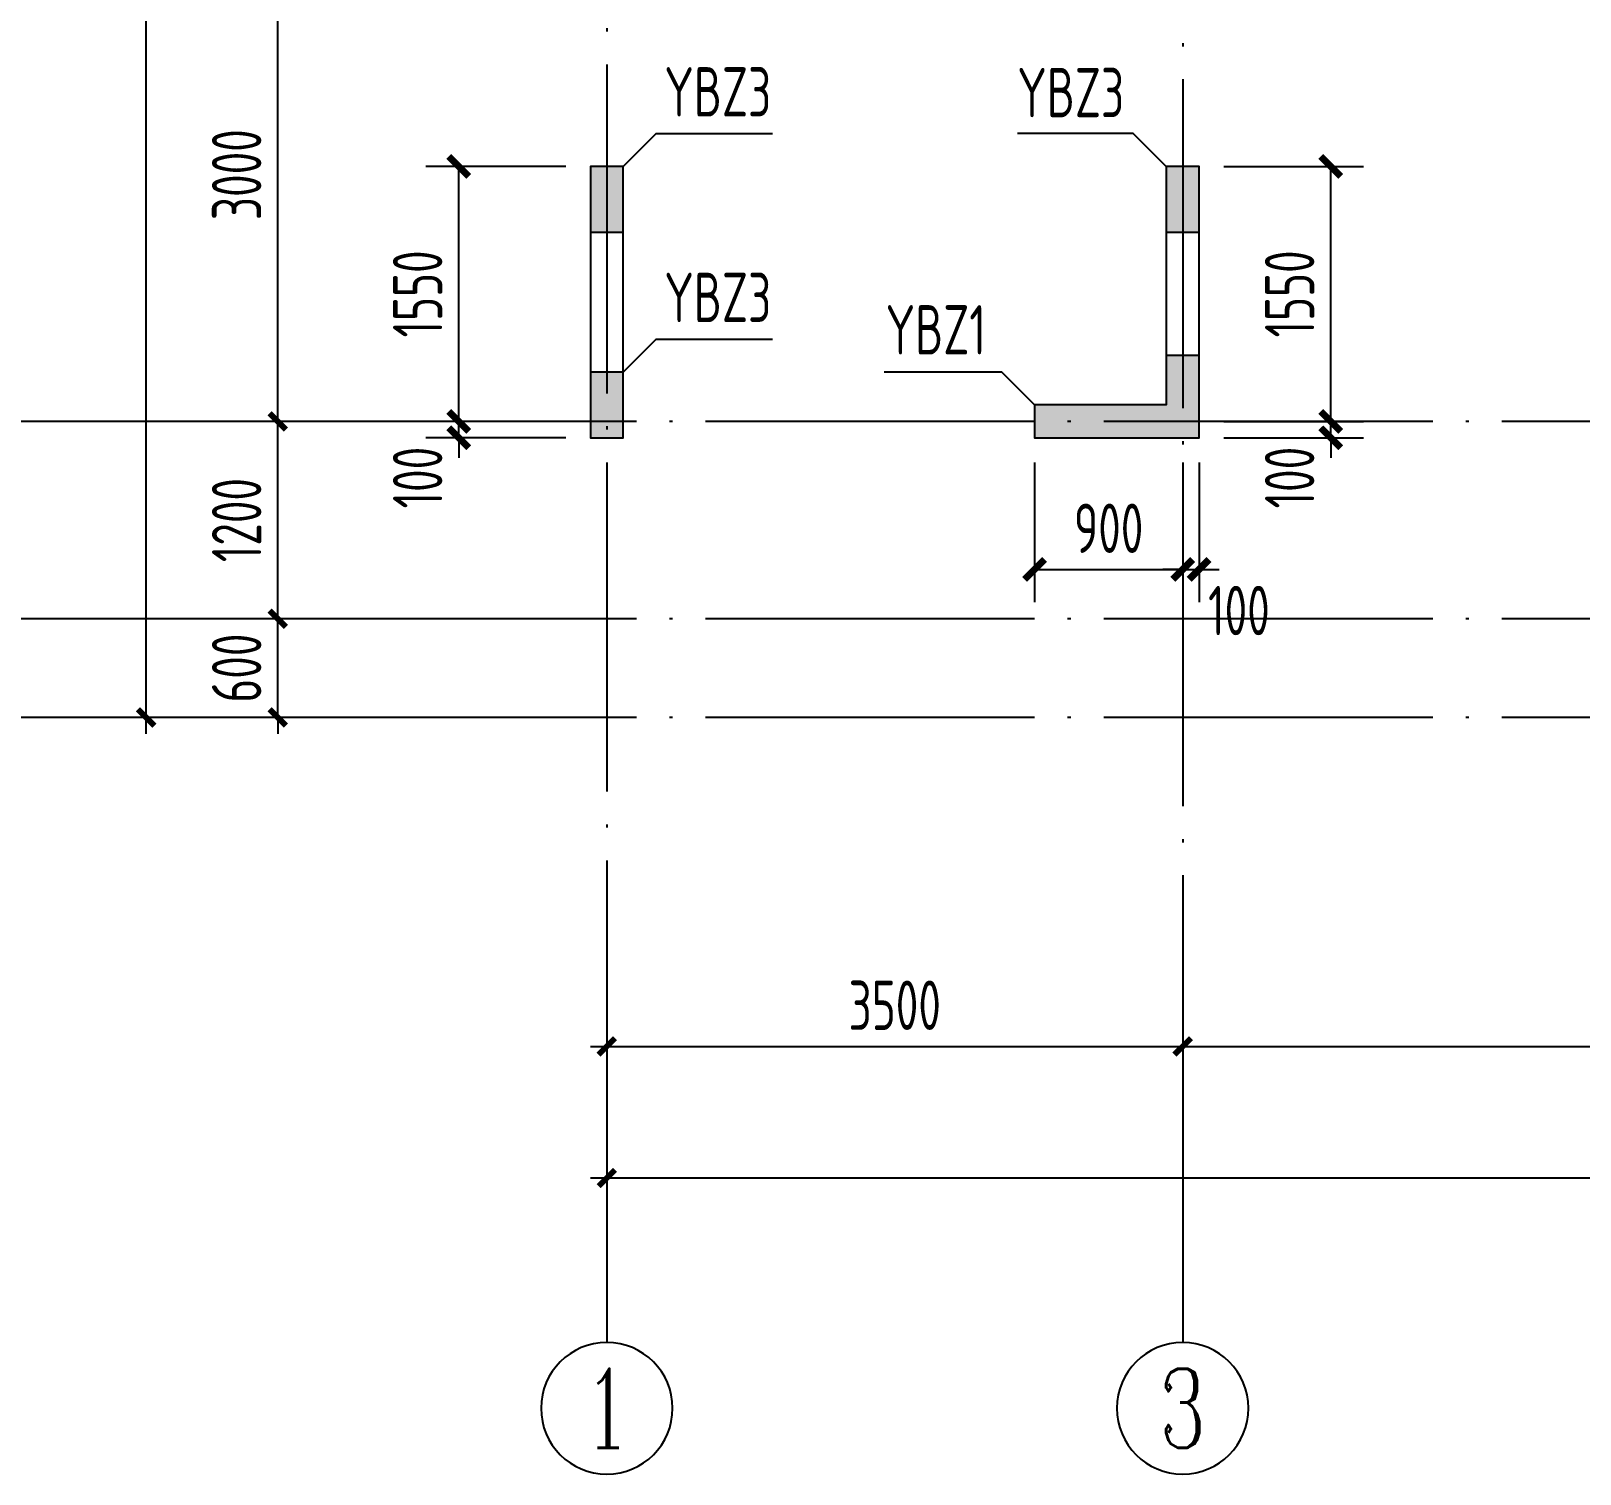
# Model space of a CAD drawing. Extents: x -1712635 to -854203, y -534641 to -21985.
# Drawn here: x -1364531 to -1355116, y -228184 to -219410 of the extents above; entities that cross this region are included whole.
import ezdxf
from ezdxf.enums import TextEntityAlignment as Align

# ---------------------------------------------------------------- set-up
doc = ezdxf.new("R2010")
doc.units = 0
doc.header["$LTSCALE"] = 1000
doc.linetypes.add('DOTE', pattern=[2.42, 2, -0.2, 0.02, -0.2])
doc.layers.get('0').update_dxf_attribs({"linetype": 'CONTINUOUS'})
doc.layers.get('Defpoints').update_dxf_attribs({"linetype": 'CONTINUOUS'})
for name, color, linetype in [('A-AXIS', 1, 'CONTINUOUS'), ('A-DOTE', 10, 'DOTE'), ('AXIS_NUM', 7, 'CONTINUOUS'), ('S-Q墙实线', 6, 'CONTINUOUS'), ('S-Q墙标注', 3, 'CONTINUOUS'), ('S-X详图填充', 252, 'CONTINUOUS'), ('S-X详图实线', 4, 'CONTINUOUS'), ('S-Y一般标注', 3, 'CONTINUOUS'), ('S-Z柱编号', 6, 'CONTINUOUS')]:
    doc.layers.add(name, color=color, linetype=linetype)
doc.styles.add('TSSD_Axis', font='complex.shx', dxfattribs={"width": 0.7, "bigfont": 'hztxt.shx'})
doc.styles.add('TSSD_DIMENSION', font='Tssdeng.shx', dxfattribs={"width": 0.7, "bigfont": 'tssdchn.shx'})
doc.styles.add('TSSD_REIN', font='tssdeng.shx', dxfattribs={"width": 0.7, "height": 300, "bigfont": 'tssdchn.shx'})
doc.styles.add('结构文字', font='zstxt.shx', dxfattribs={"width": 0.7, "bigfont": 'zshz.shx'})
doc.dimstyles.new('STRUCK', dxfattribs={"dimtxt": 400, "dimasz": 121, "dimexe": 200, "dimexo": 150, "dimgap": 115, "dimtad": 1, "dimdec": 0, "dimdsep": 46, "dimtxsty": '结构文字', "dimblk": 'ARCHTICK', "dimcen": 400, "dimclrd": 3, "dimclre": 3, "dimclrt": 7, "dimadec": 0, "dimazin": 0, "dimtfac": 1, "dimtdec": 0, "dimtix": 1, "dimtmove": 2, "dimatfit": 3, "dimldrblk": '_DIMX', "dimfxl": 0, "dimtolj": 1, "dimtzin": 0, "dimarcsym": 0})
doc.dimstyles.new('TSSD_100_100', dxfattribs={"dimtxt": 300, "dimasz": 100, "dimexe": 100, "dimexo": 250, "dimgap": 100, "dimtad": 1, "dimdec": 0, "dimzin": 0, "dimdsep": 46, "dimtxsty": 'TSSD_DIMENSION', "dimblk": 'ARCHTICK', "dimcen": 0, "dimdle": 100, "dimclrt": 7, "dimadec": 0, "dimazin": 0, "dimtfac": 1, "dimtdec": 0, "dimtix": 1, "dimtmove": 2, "dimatfit": 3, "dimldrblk": 'ARCHTICK', "dimfxl": 0, "dimtolj": 1, "dimtzin": 0, "dimarcsym": 0})

# ---------------------------------------------------------------- blocks, each defined once
blk = doc.blocks.new('_ArchTick')
at = {"color": 0, "const_width": 0.35}
blk.add_lwpolyline([(-0.5, -0.5), (0.5, 0.5)], dxfattribs=at)
blk = doc.blocks.new('*D140')
at = {"layer": 'Defpoints', "color": 0}
for p in [(2600, 5200), (3600, 5200), (3600, 4600)]:
    blk.add_point(p, dxfattribs=at)
at = {"layer": 'S-Y一般标注', "color": 0, "lineweight": -2}
for p, q in [((2600, 5200), (2600, 5300)), ((3350, 5200), (2500, 5200)), ((2600, 4600), (2600, 5200)), ((3350, 4600), (2500, 4600)), ((2600, 4600), (2600, 4500))]:
    blk.add_line(p, q, dxfattribs=at)
at = {"layer": 'S-Y一般标注', "color": 0, "lineweight": -2, "xscale": 100, "yscale": 100, "zscale": 100}
for p, rotation in [((2600, 5200), 270), ((2600, 4600), 90)]:
    blk.add_blockref('_ArchTick', p, dxfattribs=dict(at, rotation=rotation))
at = {"layer": 'S-Y一般标注', "color": 7, "insert": (2350, 4900), "char_height": 300, "attachment_point": 5, "rotation": 90, "style": 'TSSD_DIMENSION'}
blk.add_mtext('\\A1;600', dxfattribs=at)
blk = doc.blocks.new('*D146')
at = {"layer": 'Defpoints', "color": 0}
for p in [(1800, 17150), (3600, 17150), (3600, 4600)]:
    blk.add_point(p, dxfattribs=at)
at = {"layer": 'S-Y一般标注', "color": 0, "lineweight": -2}
for p, q in [((1800, 4500), (1800, 17250)), ((3350, 17150), (1700, 17150)), ((3350, 4600), (1700, 4600))]:
    blk.add_line(p, q, dxfattribs=at)
at = {"layer": 'S-Y一般标注', "color": 0, "lineweight": -2, "xscale": 100, "yscale": 100, "zscale": 100}
for p, rotation in [((1800, 17150), 90), ((1800, 4600), 270)]:
    blk.add_blockref('_ArchTick', p, dxfattribs=dict(at, rotation=rotation))
at = {"layer": 'S-Y一般标注', "color": 7, "insert": (1550, 10875), "char_height": 300, "attachment_point": 5, "rotation": 90, "style": 'TSSD_DIMENSION'}
blk.add_mtext('\\A1;12550', dxfattribs=at)
blk = doc.blocks.new('*D148')
at = {"layer": 'Defpoints', "color": 0}
for p in [(2600, 6400), (3600, 6400), (3600, 5200)]:
    blk.add_point(p, dxfattribs=at)
at = {"layer": 'S-Y一般标注', "color": 0, "lineweight": -2}
for p, q in [((2600, 5100), (2600, 6500)), ((3350, 6400), (2500, 6400)), ((3350, 5200), (2500, 5200))]:
    blk.add_line(p, q, dxfattribs=at)
at = {"layer": 'S-Y一般标注', "color": 0, "lineweight": -2, "xscale": 100, "yscale": 100, "zscale": 100}
for p, rotation in [((2600, 6400), 90), ((2600, 5200), 270)]:
    blk.add_blockref('_ArchTick', p, dxfattribs=dict(at, rotation=rotation))
at = {"layer": 'S-Y一般标注', "color": 7, "insert": (2350, 5800), "char_height": 300, "attachment_point": 5, "rotation": 90, "style": 'TSSD_DIMENSION'}
blk.add_mtext('\\A1;1200', dxfattribs=at)
blk = doc.blocks.new('*D149')
at = {"layer": 'Defpoints', "color": 0}
for p in [(2600, 9400), (3600, 9400), (3600, 6400)]:
    blk.add_point(p, dxfattribs=at)
at = {"layer": 'S-Y一般标注', "color": 0, "lineweight": -2}
for p, q in [((2600, 6300), (2600, 9500)), ((3350, 9400), (2500, 9400)), ((3350, 6400), (2500, 6400))]:
    blk.add_line(p, q, dxfattribs=at)
at = {"layer": 'S-Y一般标注', "color": 0, "lineweight": -2, "xscale": 100, "yscale": 100, "zscale": 100}
for p, rotation in [((2600, 9400), 90), ((2600, 6400), 270)]:
    blk.add_blockref('_ArchTick', p, dxfattribs=dict(at, rotation=rotation))
at = {"layer": 'S-Y一般标注', "color": 7, "insert": (2350, 7900), "char_height": 300, "attachment_point": 5, "rotation": 90, "style": 'TSSD_DIMENSION'}
blk.add_mtext('\\A1;3000', dxfattribs=at)
blk = doc.blocks.new('ts_axno')
at = {"color": 0, "linetype": 'ByBlock', "lineweight": -2}
blk.add_circle((0, 0), 0.5, dxfattribs=at)
at = {"color": 0, "linetype": 'ByBlock', "lineweight": -2, "style": 'TSSD_Axis', "width": 0.7}
blk.add_attdef('A', text='', height=0.6, dxfattribs=at).set_placement((0, 0), align=Align.MIDDLE_CENTER)
blk = doc.blocks.new('*D154')
at = {"layer": 'Defpoints', "color": 0}
for p in [(8100, 3600), (13900, 3600), (13900, 2600)]:
    blk.add_point(p, dxfattribs=at)
at = {"layer": 'S-Y一般标注', "color": 0, "lineweight": -2}
for p, q in [((8100, 3350), (8100, 2500)), ((13900, 3350), (13900, 2500)), ((8000, 2600), (14000, 2600))]:
    blk.add_line(p, q, dxfattribs=at)
at = {"layer": 'S-Y一般标注', "color": 0, "lineweight": -2, "xscale": 100, "yscale": 100, "zscale": 100, "rotation": 180}
blk.add_blockref('_ArchTick', (8100, 2600), dxfattribs=at)
at = {"layer": 'S-Y一般标注', "color": 0, "lineweight": -2, "xscale": 100, "yscale": 100, "zscale": 100}
blk.add_blockref('_ArchTick', (13900, 2600), dxfattribs=at)
at = {"layer": 'S-Y一般标注', "color": 7, "insert": (11000, 2850), "char_height": 300, "attachment_point": 5, "style": 'TSSD_DIMENSION'}
blk.add_mtext('\\A1;5800', dxfattribs=at)
blk = doc.blocks.new('*D162')
at = {"layer": 'Defpoints', "color": 0}
for p in [(4600, 3600), (54600, 3600), (54600, 1800)]:
    blk.add_point(p, dxfattribs=at)
at = {"layer": 'S-Y一般标注', "color": 0, "lineweight": -2}
for p, q in [((4600, 3350), (4600, 1700)), ((54600, 3350), (54600, 1700)), ((4500, 1800), (54700, 1800))]:
    blk.add_line(p, q, dxfattribs=at)
at = {"layer": 'S-Y一般标注', "color": 0, "lineweight": -2, "xscale": 100, "yscale": 100, "zscale": 100, "rotation": 180}
blk.add_blockref('_ArchTick', (4600, 1800), dxfattribs=at)
at = {"layer": 'S-Y一般标注', "color": 0, "lineweight": -2, "xscale": 100, "yscale": 100, "zscale": 100}
blk.add_blockref('_ArchTick', (54600, 1800), dxfattribs=at)
at = {"layer": 'S-Y一般标注', "color": 7, "insert": (29600, 2050), "char_height": 300, "attachment_point": 5, "style": 'TSSD_DIMENSION'}
blk.add_mtext('\\A1;50000', dxfattribs=at)
blk = doc.blocks.new('*D164')
at = {"layer": 'Defpoints', "color": 0}
for p in [(4600, 3600), (8100, 3600), (8100, 2600)]:
    blk.add_point(p, dxfattribs=at)
at = {"layer": 'S-Y一般标注', "color": 0, "lineweight": -2}
for p, q in [((4600, 3350), (4600, 2500)), ((8100, 3350), (8100, 2500)), ((4500, 2600), (8200, 2600))]:
    blk.add_line(p, q, dxfattribs=at)
at = {"layer": 'S-Y一般标注', "color": 0, "lineweight": -2, "xscale": 100, "yscale": 100, "zscale": 100, "rotation": 180}
blk.add_blockref('_ArchTick', (4600, 2600), dxfattribs=at)
at = {"layer": 'S-Y一般标注', "color": 0, "lineweight": -2, "xscale": 100, "yscale": 100, "zscale": 100}
blk.add_blockref('_ArchTick', (8100, 2600), dxfattribs=at)
at = {"layer": 'S-Y一般标注', "color": 7, "insert": (6350, 2850), "char_height": 300, "attachment_point": 5, "style": 'TSSD_DIMENSION'}
blk.add_mtext('\\A1;3500', dxfattribs=at)
blk = doc.blocks.new('*D1766')
at = {"layer": 'Defpoints', "color": 0}
for p in [(-1361931, -221783.9), (-1361131, -221783.9), (-1361131, -221883.9)]:
    blk.add_point(p, dxfattribs=at)
at = {"layer": 'S-Q墙标注', "color": 3, "lineweight": -2}
for p, q in [((-1361931, -221783.9), (-1361931, -221662.9)), ((-1361281, -221783.9), (-1362131, -221783.9)), ((-1361931, -221883.9), (-1361931, -221783.9)), ((-1361281, -221883.9), (-1362131, -221883.9)), ((-1361931, -221883.9), (-1361931, -222004.9))]:
    blk.add_line(p, q, dxfattribs=at)
at = {"layer": 'S-Q墙标注', "color": 3, "lineweight": -2, "xscale": 121, "yscale": 121, "zscale": 121}
for p, rotation in [((-1361931, -221783.9), 270), ((-1361931, -221883.9), 90)]:
    blk.add_blockref('_ArchTick', p, dxfattribs=dict(at, rotation=rotation))
at = {"layer": 'S-Q墙标注', "color": 7, "insert": (-1362181, -222125.8), "char_height": 300, "attachment_point": 5, "rotation": 90, "style": 'TSSD_REIN'}
blk.add_mtext('\\A1;100', dxfattribs=at)
blk = doc.blocks.new('_DIMX')
blk.add_line((-150, 0), (150, 0))
at = {"const_width": 50}
blk.add_lwpolyline([(-70, -70), (70, 70)], dxfattribs=at)
blk = doc.blocks.new('*D1767')
at = {"layer": 'Defpoints', "color": 0}
for p in [(-1361931, -220233.9), (-1361131, -220233.9), (-1361131, -221783.9)]:
    blk.add_point(p, dxfattribs=at)
at = {"layer": 'S-Q墙标注', "color": 3, "lineweight": -2}
for p, q in [((-1361281, -220233.9), (-1362131, -220233.9)), ((-1361931, -221783.9), (-1361931, -220233.9)), ((-1361281, -221783.9), (-1362131, -221783.9))]:
    blk.add_line(p, q, dxfattribs=at)
at = {"layer": 'S-Q墙标注', "color": 3, "lineweight": -2, "xscale": 121, "yscale": 121, "zscale": 121}
for p, rotation in [((-1361931, -220233.9), 90), ((-1361931, -221783.9), 270)]:
    blk.add_blockref('_ArchTick', p, dxfattribs=dict(at, rotation=rotation))
at = {"layer": 'S-Q墙标注', "color": 7, "insert": (-1362181, -221008.9), "char_height": 300, "attachment_point": 5, "rotation": 90, "style": 'TSSD_REIN'}
blk.add_mtext('\\A1;1550', dxfattribs=at)
blk = doc.blocks.new('*D1770')
at = {"layer": 'Defpoints', "color": 0}
for p in [(-1357431, -221783.9), (-1356631, -221783.9), (-1357431, -221883.9)]:
    blk.add_point(p, dxfattribs=at)
at = {"layer": 'S-Q墙标注', "color": 3, "lineweight": -2}
for p, q in [((-1356631, -221783.9), (-1356631, -221662.9)), ((-1357281, -221783.9), (-1356431, -221783.9)), ((-1356631, -221883.9), (-1356631, -221783.9)), ((-1357281, -221883.9), (-1356431, -221883.9)), ((-1356631, -221883.9), (-1356631, -222004.9))]:
    blk.add_line(p, q, dxfattribs=at)
at = {"layer": 'S-Q墙标注', "color": 3, "lineweight": -2, "xscale": 121, "yscale": 121, "zscale": 121}
for p, rotation in [((-1356631, -221783.9), 270), ((-1356631, -221883.9), 90)]:
    blk.add_blockref('_ArchTick', p, dxfattribs=dict(at, rotation=rotation))
at = {"layer": 'S-Q墙标注', "color": 7, "insert": (-1356881, -222125.8), "char_height": 300, "attachment_point": 5, "rotation": 90, "style": 'TSSD_REIN'}
blk.add_mtext('\\A1;100', dxfattribs=at)
blk = doc.blocks.new('*D1771')
at = {"layer": 'Defpoints', "color": 0}
for p in [(-1357431, -220233.9), (-1356631, -220233.9), (-1357431, -221783.9)]:
    blk.add_point(p, dxfattribs=at)
at = {"layer": 'S-Q墙标注', "color": 3, "lineweight": -2}
for p, q in [((-1357281, -220233.9), (-1356431, -220233.9)), ((-1356631, -221783.9), (-1356631, -220233.9)), ((-1357281, -221783.9), (-1356431, -221783.9))]:
    blk.add_line(p, q, dxfattribs=at)
at = {"layer": 'S-Q墙标注', "color": 3, "lineweight": -2, "xscale": 121, "yscale": 121, "zscale": 121}
for p, rotation in [((-1356631, -220233.9), 90), ((-1356631, -221783.9), 270)]:
    blk.add_blockref('_ArchTick', p, dxfattribs=dict(at, rotation=rotation))
at = {"layer": 'S-Q墙标注', "color": 7, "insert": (-1356881, -221008.9), "char_height": 300, "attachment_point": 5, "rotation": 90, "style": 'TSSD_REIN'}
blk.add_mtext('\\A1;1550', dxfattribs=at)
blk = doc.blocks.new('*D1772')
at = {"layer": 'Defpoints', "color": 0}
for p in [(-1358431, -221883.9), (-1357531, -221883.9), (-1357531, -222683.9)]:
    blk.add_point(p, dxfattribs=at)
at = {"layer": 'S-Q墙标注', "color": 3, "lineweight": -2}
for p, q in [((-1358431, -222033.9), (-1358431, -222883.9)), ((-1357531, -222033.9), (-1357531, -222883.9)), ((-1358431, -222683.9), (-1357531, -222683.9))]:
    blk.add_line(p, q, dxfattribs=at)
at = {"layer": 'S-Q墙标注', "color": 3, "lineweight": -2, "xscale": 121, "yscale": 121, "zscale": 121, "rotation": 180}
blk.add_blockref('_ArchTick', (-1358431, -222683.9), dxfattribs=at)
at = {"layer": 'S-Q墙标注', "color": 3, "lineweight": -2, "xscale": 121, "yscale": 121, "zscale": 121}
blk.add_blockref('_ArchTick', (-1357531, -222683.9), dxfattribs=at)
at = {"layer": 'S-Q墙标注', "color": 7, "insert": (-1357981, -222433.9), "char_height": 300, "attachment_point": 5, "style": 'TSSD_REIN'}
blk.add_mtext('\\A1;900', dxfattribs=at)
blk = doc.blocks.new('*D1773')
at = {"layer": 'Defpoints', "color": 0}
for p in [(-1357531, -221883.9), (-1357431, -221883.9), (-1357431, -222683.9)]:
    blk.add_point(p, dxfattribs=at)
at = {"layer": 'S-Q墙标注', "color": 3, "lineweight": -2}
for p, q in [((-1357531, -222033.9), (-1357531, -222883.9)), ((-1357431, -222033.9), (-1357431, -222883.9)), ((-1357531, -222683.9), (-1357652, -222683.9)), ((-1357531, -222683.9), (-1357431, -222683.9)), ((-1357431, -222683.9), (-1357310, -222683.9))]:
    blk.add_line(p, q, dxfattribs=at)
at = {"layer": 'S-Q墙标注', "color": 3, "lineweight": -2, "xscale": 121, "yscale": 121, "zscale": 121}
blk.add_blockref('_ArchTick', (-1357531, -222683.9), dxfattribs=at)
at = {"layer": 'S-Q墙标注', "color": 3, "lineweight": -2, "xscale": 121, "yscale": 121, "zscale": 121, "rotation": 180}
blk.add_blockref('_ArchTick', (-1357431, -222683.9), dxfattribs=at)
at = {"layer": 'S-Q墙标注', "color": 7, "insert": (-1357189.1, -222933.9), "char_height": 300, "attachment_point": 5, "style": 'TSSD_REIN'}
blk.add_mtext('\\A1;100', dxfattribs=at)
blk = doc.blocks.new('20210726.16395156')
at = {"layer": 'A-AXIS'}
for p, q in [((3600, 6400), (800, 6400)), ((3600, 5200), (800, 5200)), ((3600, 4600), (800, 4600)), ((4600, 3600), (4600, 800)), ((8100, 3600), (8100, 800))]:
    blk.add_line(p, q, dxfattribs=at)
at = {"layer": 'A-DOTE'}
for p, q in [((4600, 18249.9), (4600, 3600)), ((8100, 10900), (8100, 3600)), ((55600, 6400), (3600, 6400)), ((55600, 5200), (3600, 5200)), ((55600, 4600), (3600, 4600))]:
    blk.add_line(p, q, dxfattribs=at)
at = {"layer": 'A-AXIS'}
ref = blk.add_blockref('ts_axno', (4600, 400), dxfattribs=dict(at, xscale=-800, yscale=800, zscale=800, rotation=180))
ref.add_attrib('1', '1', dxfattribs={"layer": 'AXIS_NUM', "height": 480, "style": 'TSSD_Axis', "width": 0.7}).set_placement((4600, 400), align=Align.MIDDLE_CENTER)
ref = blk.add_blockref('ts_axno', (8100, 400), dxfattribs=dict(at, xscale=-800, yscale=800, zscale=800, rotation=180))
ref.add_attrib('2', '3', dxfattribs={"layer": 'AXIS_NUM', "height": 480, "style": 'TSSD_Axis', "width": 0.7}).set_placement((8100, 400), align=Align.MIDDLE_CENTER)
at = {"layer": 'S-Y一般标注'}
for base, p1, p2, picture, middle in [((1800, 17150), (3600, 4600), (3600, 17150), '*D146', (1550, 10875)), ((2600, 9400), (3600, 6400), (3600, 9400), '*D149', (2350, 7900)), ((2600, 6400), (3600, 5200), (3600, 6400), '*D148', (2350, 5800)), ((2600, 5200), (3600, 4600), (3600, 5200), '*D140', (2350, 4900))]:
    dim = blk.add_linear_dim(base=base, p1=p1, p2=p2, angle=90, dimstyle='TSSD_100_100', dxfattribs=at)
    dim.commit()
    dim.dimension.update_dxf_attribs({"geometry": picture, "text_midpoint": middle})
for base, p1, p2, picture, middle in [((54600, 1800), (4600, 3600), (54600, 3600), '*D162', (29600, 2050)), ((8100, 2600), (4600, 3600), (8100, 3600), '*D164', (6350, 2850)), ((13900, 2600), (8100, 3600), (13900, 3600), '*D154', (11000, 2850))]:
    dim = blk.add_linear_dim(base=base, p1=p1, p2=p2, dimstyle='TSSD_100_100', dxfattribs=at)
    dim.commit()
    dim.dimension.update_dxf_attribs({"geometry": picture, "text_midpoint": middle})

msp = doc.modelspace()

# ---------------------------------------------------------------- hatches: boundary and pattern name
at = {"layer": 'S-X详图填充'}
h = msp.add_hatch(color=256, dxfattribs=at)
h.dxf.hatch_style = 1
h.paths.add_polyline_path([(-1361130.98, -220633.87), (-1360930.98, -220633.87), (-1360930.98, -220233.87), (-1361130.98, -220233.87)])
h = msp.add_hatch(color=256, dxfattribs=at)
h.dxf.hatch_style = 1
h.paths.add_polyline_path([(-1357630.98, -220633.87), (-1357430.98, -220633.87), (-1357430.98, -220233.87), (-1357630.98, -220233.87)])
h = msp.add_hatch(color=256, dxfattribs=at)
h.dxf.hatch_style = 1
h.paths.add_polyline_path([(-1357430.98, -221383.87), (-1357630.98, -221383.87), (-1357630.98, -221683.87), (-1358430.98, -221683.87), (-1358430.98, -221883.87), (-1357430.98, -221883.87)])
h = msp.add_hatch(color=256, dxfattribs=at)
h.dxf.hatch_style = 1
h.paths.add_polyline_path([(-1360930.98, -221483.87), (-1361130.98, -221483.87), (-1361130.98, -221883.87), (-1360930.98, -221883.87)])

# ---------------------------------------------------------------- linework, layer by layer
at = {"layer": 'S-Q墙实线'}
msp.add_lwpolyline([(-1360930.98, -221883.87), (-1360930.98, -220233.87), (-1361130.98, -220233.87), (-1361130.98, -221883.87)], close=True, dxfattribs=at)
msp.add_lwpolyline([(-1358330.99, -221683.87), (-1358430.98, -221683.87), (-1358430.98, -221883.87), (-1358330.99, -221883.87), (-1357430.98, -221883.87), (-1357430.98, -220233.87), (-1357630.98, -220233.87), (-1357630.98, -221683.87), (-1358330.99, -221683.87)], dxfattribs=at)
at = {"layer": 'S-X详图实线'}
for points in [[(-1361130.98, -220633.87), (-1360930.98, -220633.87), (-1360930.98, -220233.87), (-1361130.98, -220233.87), (-1361130.98, -220633.87)], [(-1357630.98, -220633.87), (-1357430.98, -220633.87), (-1357430.98, -220233.87), (-1357630.98, -220233.87), (-1357630.98, -220633.87)], [(-1357430.98, -221383.87), (-1357630.98, -221383.87), (-1357630.98, -221683.87), (-1358430.98, -221683.87), (-1358430.98, -221883.87), (-1357430.98, -221883.87), (-1357430.98, -221383.87)], [(-1360930.98, -221483.87), (-1361130.98, -221483.87), (-1361130.98, -221883.87), (-1360930.98, -221883.87), (-1360930.98, -221483.87)]]:
    msp.add_lwpolyline(points, close=True, dxfattribs=at)
at = {"layer": 'S-Z柱编号', "color": 7}
for points in [[(-1360930.98, -220233.91), (-1360730.98, -220033.91), (-1360023.59, -220033.91)], [(-1357630.98, -220233.87), (-1357830.98, -220033.87), (-1358534.85, -220033.87)], [(-1360930.98, -221483.87), (-1360730.98, -221283.87), (-1360023.59, -221283.87)], [(-1358430.98, -221683.87), (-1358630.98, -221483.87), (-1359346.19, -221483.87)]]:
    msp.add_lwpolyline(points, dxfattribs=at)

# ---------------------------------------------------------------- block references
at = {"layer": 'A-DOTE'}
msp.add_blockref('20210726.16395156', (-1365630.99, -228183.92), dxfattribs=at)

# ---------------------------------------------------------------- texts
at = {"layer": 'S-Z柱编号', "color": 7, "style": 'TSSD_REIN', "width": 0.7}
for s, p in [('YBZ3', (-1360682, -220020.17)), ('YBZ3', (-1358536.75, -220024.59)), ('YBZ3', (-1360682, -221270.13)), ('YBZ1', (-1359336.74, -221467.03))]:
    msp.add_text(s, height=300, dxfattribs=at).set_placement(p, align=Align.BOTTOM_LEFT)

# ---------------------------------------------------------------- dimensions: what is measured, and where the dimension line sits
at = {"layer": 'S-Q墙标注'}
for base, p1, p2, picture, middle in [((-1361930.98, -220233.91), (-1361130.98, -221783.87), (-1361130.98, -220233.91), '*D1767', (-1362180.98, -221008.89)), ((-1356630.98, -220233.87), (-1357430.98, -221783.87), (-1357430.98, -220233.87), '*D1771', (-1356880.98, -221008.87))]:
    dim = msp.add_linear_dim(base=base, p1=p1, p2=p2, angle=90, dimstyle='STRUCK', override={"dimtxt": 300, "dimgap": 100, "dimtxsty": 'TSSD_REIN'}, dxfattribs=at)
    dim.commit()
    dim.dimension.update_dxf_attribs({"geometry": picture, "text_midpoint": middle})
for base, p1, p2, picture, middle in [((-1361930.98, -221783.87), (-1361130.98, -221883.87), (-1361130.98, -221783.87), '*D1766', (-1362180.98, -222125.8)), ((-1356630.98, -221783.87), (-1357430.98, -221883.87), (-1357430.98, -221783.87), '*D1770', (-1356880.98, -222125.8))]:
    dim = msp.add_linear_dim(base=base, p1=p1, p2=p2, angle=90, dimstyle='STRUCK', override={"dimtxt": 300, "dimgap": 100, "dimtxsty": 'TSSD_REIN'}, dxfattribs=at)
    dim.commit()
    dim.dimension.update_dxf_attribs({"geometry": picture, "text_midpoint": middle, "dimtype": 160})
dim = msp.add_linear_dim(base=(-1357530.99, -222683.87), p1=(-1358430.98, -221883.87), p2=(-1357530.99, -221883.87), dimstyle='STRUCK', override={"dimtxt": 300, "dimgap": 100, "dimtxsty": 'TSSD_REIN'}, dxfattribs=at)
dim.commit()
dim.dimension.update_dxf_attribs({"geometry": '*D1772', "text_midpoint": (-1357980.98, -222433.87)})
dim = msp.add_linear_dim(base=(-1357430.98, -222683.87), p1=(-1357530.99, -221883.87), p2=(-1357430.98, -221883.87), dimstyle='STRUCK', override={"dimtxt": 300, "dimgap": 100, "dimtxsty": 'TSSD_REIN'}, dxfattribs=at)
dim.commit()
dim.dimension.update_dxf_attribs({"geometry": '*D1773', "text_midpoint": (-1357189.05, -222933.87), "dimtype": 160})

doc.saveas('drawing.dxf')
